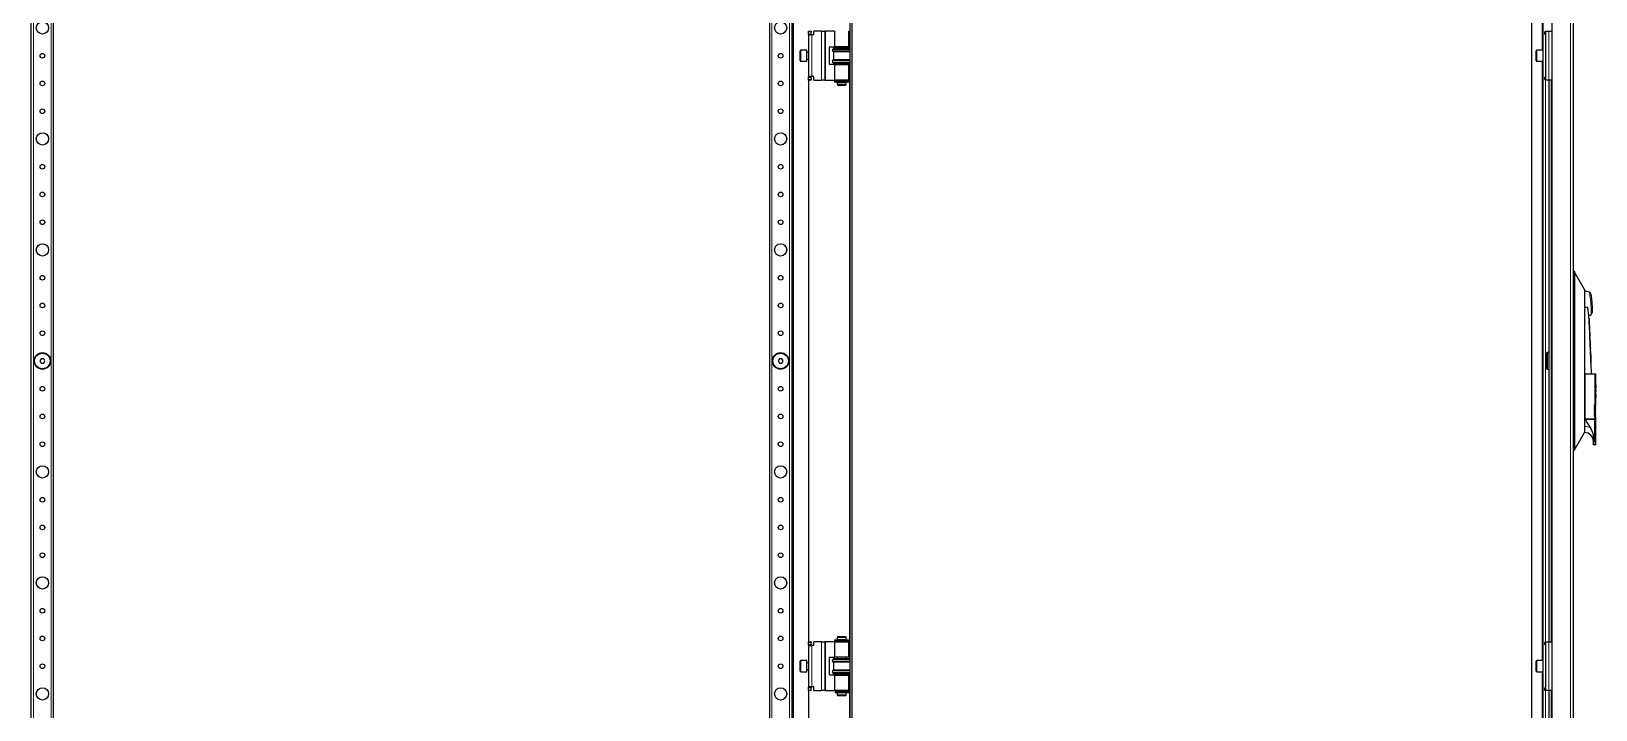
# Model space of a CAD drawing. Header units: millimetres. Extents: x -1685 to 3654, y -1920 to 1219.
# Drawn here: x -487 to 923, y -428 to 183 of the extents above; entities that cross this region are included whole.
import ezdxf

# ---------------------------------------------------------------- set-up
doc = ezdxf.new("R2010")
doc.units = ezdxf.units.MM

msp = doc.modelspace()

# ---------------------------------------------------------------- linework, layer by layer
at = {"color": 7, "linetype": 'Continuous', "lineweight": 25}
for p, q in [((250.91, -1091.67), (250.91, 863.33)), ((252.91, -1091.67), (252.91, 863.33)), ((883.4, -1091.67), (883.4, 863.33)), ((902.4, 860.73), (902.4, -1089.07)), ((199.91, -1060.17), (199.91, 831.83)), ((874.9, 825.53), (874.9, -1026.43)), ((-486.59, -1031.67), (-486.59, 803.33)), ((-466.59, -1031.67), (-466.59, 803.33)), ((178.41, 803.33), (178.41, -1031.67)), ((198.41, 803.33), (198.41, -1031.67)), ((864.9, 782.44), (864.9, -1010.78)), ((213.36, 182.33), (213.36, 182.83)), ((213.36, 182.83), (215.86, 182.83)), ((213.36, 180.33), (213.36, 182.33)), ((213.36, 179.83), (213.36, 180.33)), ((215.86, 179.83), (213.36, 179.83)), ((213.36, 179.83), (213.36, 179.53)), ((213.36, 179.53), (216.36, 179.53)), ((213.36, 179.53), (213.36, 142.13)), ((215.86, 182.83), (215.86, 182.33)), ((215.86, 180.33), (215.86, 182.33)), ((215.86, 180.33), (215.86, 179.83)), ((215.86, 179.53), (215.86, 179.83)), ((218.36, 179.53), (216.36, 179.53)), ((225.36, 182.83), (218.36, 182.83)), ((218.36, 179.53), (218.36, 182.83)), ((225.36, 182.83), (228.36, 182.83)), ((228.36, 182.83), (228.36, 138.83)), ((228.86, 182.83), (228.36, 182.83)), ((236.96, 182.83), (228.86, 182.83)), ((236.96, 182.83), (236.96, 168.83)), ((249.86, 168.83), (249.86, 182.83)), ((876.85, 180.33), (876.85, 182.33)), ((877.35, 182.83), (877.35, 138.83)), ((877.35, 182.83), (880.35, 182.83)), ((880.35, 182.83), (883.4, 182.83)), ((205.86, 160.83), (205.86, 165.23)), ((205.86, 156.43), (205.86, 160.83)), ((211.86, 165.83), (206.46, 165.83)), ((206.46, 155.83), (211.86, 155.83)), ((211.86, 160.83), (211.86, 165.83)), ((211.86, 155.83), (211.86, 160.83)), ((213.36, 163.83), (212.11, 163.83)), ((212.11, 157.83), (213.36, 157.83)), ((232.36, 153.33), (232.36, 168.33)), ((232.86, 168.83), (236.96, 168.83)), ((235.91, 167.23), (235.21, 166.55)), ((235.21, 165.12), (235.91, 164.43)), ((235.91, 157.23), (235.21, 156.55)), ((235.21, 155.12), (235.91, 154.43)), ((235.91, 167.83), (235.91, 167.23)), ((235.91, 167.83), (250.91, 167.83)), ((250.91, 167.23), (235.91, 167.23)), ((235.91, 164.43), (235.91, 157.23)), ((250.91, 164.43), (235.91, 164.43)), ((250.91, 157.23), (235.91, 157.23)), ((249.86, 168.83), (236.96, 168.83)), ((239.41, 168.83), (239.41, 167.83)), ((247.41, 167.83), (247.41, 168.83)), ((868.9, 159.79), (868.9, 165.23)), ((868.9, 156.43), (868.9, 159.79)), ((874.9, 165.83), (869.5, 165.83)), ((869.5, 155.83), (874.9, 155.83)), ((216.36, 142.13), (213.36, 142.13)), ((213.36, 142.13), (213.36, 141.83)), ((213.36, 141.33), (213.36, 141.83)), ((213.36, 141.83), (215.86, 141.83)), ((213.36, 139.33), (213.36, 141.33)), ((215.86, 141.83), (215.86, 142.13)), ((215.86, 141.83), (215.86, 141.33)), ((215.86, 139.33), (215.86, 141.33)), ((218.36, 142.13), (216.36, 142.13)), ((218.36, 138.83), (218.36, 142.13)), ((236.96, 152.83), (232.86, 152.83)), ((235.91, 154.43), (235.91, 153.83)), ((250.91, 154.43), (235.91, 154.43)), ((235.91, 153.83), (250.91, 153.83)), ((236.96, 152.83), (236.96, 138.83)), ((236.96, 152.83), (249.86, 152.83)), ((239.41, 153.83), (239.41, 152.83)), ((247.41, 152.83), (247.41, 153.83)), ((249.86, 138.83), (249.86, 152.83)), ((876.85, 139.33), (876.85, 141.33)), ((213.36, 138.83), (213.36, 139.33)), ((215.86, 138.83), (213.36, 138.83)), ((213.91, -367.17), (213.91, 138.83)), ((215.86, 139.33), (215.86, 138.83)), ((218.36, 138.83), (225.36, 138.83)), ((228.36, 138.83), (225.36, 138.83)), ((228.36, 138.83), (228.86, 138.83)), ((228.86, 138.83), (236.96, 138.83)), ((249.86, 138.83), (236.96, 138.83)), ((237.04, 138.03), (237.04, 137.13)), ((237.1, 138.03), (237.04, 138.03)), ((237.1, 137.13), (237.04, 137.13)), ((250.56, 138.03), (237.1, 138.03)), ((250.56, 137.13), (237.1, 137.13)), ((239.41, 138.83), (239.41, 138.08)), ((239.41, 138.08), (247.41, 138.08)), ((239.41, 137.08), (239.41, 135.08)), ((239.41, 137.08), (247.41, 137.08)), ((239.41, 135.08), (239.99, 134.08)), ((239.41, 135.08), (243.95, 135.08)), ((239.91, 138.08), (239.91, 138.03)), ((239.91, 137.13), (239.91, 137.08)), ((243.87, 134.08), (239.99, 134.08)), ((246.84, 134.08), (243.87, 134.08)), ((243.95, 135.08), (247.41, 135.08)), ((246.84, 134.08), (247.41, 135.08)), ((246.91, 138.03), (246.91, 138.08)), ((246.91, 137.08), (246.91, 137.13)), ((247.41, 138.08), (247.41, 138.83)), ((247.41, 135.08), (247.41, 137.08)), ((250.56, 137.13), (250.56, 138.03)), ((880.35, 138.83), (877.35, 138.83)), ((883.4, 138.83), (880.35, 138.83)), ((880.4, 138.83), (880.4, -367.17)), ((903.4, -33.67), (902.4, -33.67)), ((903.4, -39.17), (903.4, -189.17)), ((912.4, -49.67), (904.48, -35.58)), ((912.4, -49.67), (912.4, -55.14)), ((912.4, -55.14), (912.4, -62.67)), ((912.4, -62.67), (912.4, -165.67)), ((916.92, -82.34), (916.52, -73.15)), ((916.63, -76.37), (916.59, -75.99)), ((916.64, -76.37), (916.6, -75.99)), ((916.6, -75.99), (916.72, -79.15)), ((916.65, -76.66), (916.63, -76.37)), ((916.64, -76.37), (916.63, -76.37)), ((916.66, -76.66), (916.64, -76.37)), ((916.66, -76.66), (916.65, -76.66)), ((917, -84.43), (916.91, -82.34)), ((917.18, -88.34), (916.96, -84.54)), ((919.34, -70.73), (919.35, -70.54)), ((917.17, -87.94), (917.03, -84.84)), ((917.03, -86.24), (917.27, -90.23)), ((917.16, -87.94), (917.18, -88.34)), ((917.23, -89.6), (917.17, -88.34)), ((917.18, -88.34), (917.17, -88.34)), ((917.2, -90.23), (917.19, -90.23)), ((917.27, -90.23), (917.2, -90.23)), ((917.35, -92.45), (917.26, -90.23)), ((917.3, -92.45), (917.3, -92.44)), ((917.3, -92.45), (917.3, -92.45)), ((917.42, -93.71), (917.36, -92.45)), ((917.41, -93.72), (917.41, -93.71)), ((917.52, -96.17), (917.42, -94.03)), ((917.53, -96.17), (917.52, -96.17)), ((917.73, -100.72), (917.53, -96.14)), ((917.57, -98.19), (917.62, -99.16)), ((917.58, -98.19), (917.63, -99.16)), ((-477.74, -112.17), (-478.89, -114.17)), ((-475.43, -112.17), (-477.74, -112.17)), ((-474.28, -114.17), (-475.43, -112.17)), ((187.26, -112.17), (186.11, -114.17)), ((189.57, -112.17), (187.26, -112.17)), ((190.72, -114.17), (189.57, -112.17)), ((878.9, -106.67), (878.4, -107.17)), ((878.4, -121.17), (878.4, -107.17)), ((880.4, -106.67), (878.9, -106.67)), ((878.9, -106.67), (878.9, -121.67)), ((917.69, -100.72), (917.68, -100.72)), ((917.82, -103.09), (917.72, -100.72)), ((917.77, -103.09), (917.77, -103.09)), ((917.94, -105.55), (917.83, -103.08)), ((917.89, -104.79), (917.89, -104.79)), ((917.9, -104.79), (917.9, -104.79)), ((917.93, -105.32), (917.92, -105.17)), ((917.94, -105.72), (917.93, -105.44)), ((917.96, -107.02), (917.95, -107.02)), ((917.97, -107.02), (917.96, -107.02)), ((918, -107.81), (917.96, -107.02)), ((918.02, -107.49), (917.97, -106.24)), ((918.01, -107.81), (917.97, -107.02)), ((917.99, -107.81), (917.98, -107.81)), ((917.99, -107.81), (918.01, -107.81)), ((918, -106.99), (918.05, -108.09)), ((918.03, -107.8), (918.02, -107.49)), ((918.07, -108.7), (918.04, -107.9)), ((918.13, -109.93), (918.07, -108.7)), ((918.16, -110.74), (918.15, -110.46)), ((918.17, -110.99), (918.17, -110.85)), ((918.18, -111.46), (918.18, -111.46)), ((918.31, -114.05), (918.19, -111.38)), ((918.19, -111.46), (918.19, -111.46)), ((-478.89, -114.17), (-477.74, -116.17)), ((-477.74, -116.17), (-475.43, -116.17)), ((-475.43, -116.17), (-474.28, -114.17)), ((186.11, -114.17), (187.26, -116.17)), ((187.26, -116.17), (189.57, -116.17)), ((189.57, -116.17), (190.72, -114.17)), ((878.4, -121.17), (878.9, -121.67)), ((878.9, -121.67), (880.4, -121.67)), ((912.4, -125.67), (912.61, -125.67)), ((912.61, -125.67), (912.85, -125.67)), ((912.85, -125.67), (912.85, -166.17)), ((912.85, -125.67), (921.95, -125.67)), ((918.26, -114.06), (918.25, -114.06)), ((918.31, -115.52), (918.25, -114.07)), ((918.39, -116.17), (918.3, -114.05)), ((918.82, -125.67), (918.4, -116.17)), ((921.95, -125.67), (921.95, -153.67)), ((921.95, -125.67), (922.61, -125.67)), ((922.61, -130.67), (922.61, -125.67)), ((922.36, -130.67), (922.61, -130.67)), ((922.36, -130.67), (922.36, -140.43)), ((922.54, -140.43), (922.36, -140.43)), ((922.48, -132.62), (922.48, -138.48)), ((922.49, -132.62), (922.48, -132.62)), ((922.49, -138.48), (922.48, -138.48)), ((922.49, -132.62), (922.49, -138.48)), ((922.49, -132.62), (922.61, -132.62)), ((922.54, -138.48), (922.49, -138.48)), ((922.61, -133.6), (922.54, -133.6)), ((922.54, -133.6), (922.54, -138.48)), ((922.54, -140.43), (922.54, -143.36)), ((922.58, -135.55), (922.58, -138.48)), ((922.59, -135.55), (922.58, -135.55)), ((922.59, -138.48), (922.58, -138.48)), ((922.58, -140.43), (922.58, -141.41)), ((922.59, -140.43), (922.58, -140.43)), ((922.59, -135.55), (922.59, -138.48)), ((922.59, -135.55), (922.61, -135.55)), ((922.61, -138.48), (922.59, -138.48)), ((922.59, -140.43), (922.59, -141.41)), ((922.59, -140.43), (922.61, -140.43)), ((922.6, -132.62), (922.6, -130.67)), ((922.6, -135.55), (922.6, -133.6)), ((922.6, -140.43), (922.6, -138.48)), ((922.61, -133.6), (922.61, -132.62)), ((922.61, -138.48), (922.61, -135.55)), ((922.61, -141.41), (922.61, -140.43)), ((921.41, -153.77), (921.85, -153.77)), ((922.51, -153.77), (921.85, -153.77)), ((922.61, -155.07), (922.11, -153.77)), ((922.5, -144.23), (922.36, -144.23)), ((922.36, -144.23), (922.36, -147.2)), ((922.36, -147.2), (922.43, -147.2)), ((922.42, -144.73), (922.42, -145.53)), ((922.43, -144.73), (922.42, -144.73)), ((922.43, -145.53), (922.42, -145.53)), ((922.42, -146.02), (922.42, -147.2)), ((922.43, -146.02), (922.42, -146.02)), ((922.43, -144.73), (922.43, -145.53)), ((922.43, -144.73), (922.49, -144.73)), ((922.49, -145.53), (922.43, -145.53)), ((922.43, -146.02), (922.43, -147.2)), ((922.43, -146.02), (922.48, -146.02)), ((922.51, -147.2), (922.52, -147.2)), ((922.53, -145.76), (922.52, -145.76)), ((922.52, -147.2), (922.56, -147.2)), ((922.61, -143.36), (922.54, -143.36)), ((922.55, -146.41), (922.54, -146.41)), ((922.54, -146.77), (922.54, -146.78)), ((922.55, -146.77), (922.54, -146.77)), ((922.55, -146.78), (922.54, -146.78)), ((922.56, -145.07), (922.55, -145.07)), ((922.55, -146.77), (922.55, -146.78)), ((922.55, -147.11), (922.55, -147.2)), ((922.56, -147.11), (922.55, -147.11)), ((922.56, -147.11), (922.56, -147.2)), ((922.6, -144.23), (922.57, -147.2)), ((922.57, -147.2), (922.59, -147.2)), ((922.59, -141.41), (922.58, -141.41)), ((922.58, -147.2), (922.59, -146.59)), ((922.61, -141.41), (922.59, -141.41)), ((922.59, -146.1), (922.6, -144.83)), ((922.6, -146.1), (922.59, -146.1)), ((922.59, -147.2), (922.6, -146.59)), ((922.6, -146.59), (922.59, -146.59)), ((922.6, -143.36), (922.6, -141.41)), ((922.6, -144.86), (922.61, -144.23)), ((922.61, -144.23), (922.6, -144.23)), ((922.61, -144.83), (922.6, -144.83)), ((922.6, -146.1), (922.61, -144.83)), ((922.6, -146.59), (922.6, -145.77)), ((922.6, -146.1), (922.61, -146.1)), ((922.6, -146.59), (922.61, -146.59)), ((922.61, -144.23), (922.61, -143.36)), ((922.61, -144.83), (922.61, -146.1)), ((922.61, -153.67), (922.61, -146.59)), ((912.4, -165.67), (912.4, -166.67)), ((912.4, -166.17), (912.61, -166.17)), ((912.61, -166.67), (912.4, -166.67)), ((912.61, -166.17), (912.85, -166.17)), ((912.61, -166.67), (912.85, -166.67)), ((912.85, -166.17), (921.95, -166.17)), ((912.85, -166.67), (921.95, -166.67)), ((920.61, -166.67), (920.59, -166.17)), ((921.41, -155.17), (921.85, -155.17)), ((921.41, -156.57), (921.85, -156.57)), ((921.41, -157.97), (921.85, -157.97)), ((921.41, -159.37), (921.85, -159.37)), ((921.41, -160.77), (921.85, -160.77)), ((921.41, -162.17), (921.85, -162.17)), ((921.41, -163.57), (921.85, -163.57)), ((922.51, -155.17), (921.85, -155.17)), ((922.51, -156.57), (921.85, -156.57)), ((922.51, -157.97), (921.85, -157.97)), ((922.51, -159.37), (921.85, -159.37)), ((922.51, -160.77), (921.85, -160.77)), ((922.51, -162.17), (921.85, -162.17)), ((922.51, -163.57), (921.85, -163.57)), ((922.61, -155.07), (921.95, -155.07)), ((922.61, -156.47), (921.95, -156.47)), ((922.61, -157.87), (921.95, -157.87)), ((922.61, -159.27), (921.95, -159.27)), ((922.61, -160.67), (921.95, -160.67)), ((922.61, -162.07), (921.95, -162.07)), ((922.61, -163.47), (921.95, -163.47)), ((921.95, -164.87), (921.95, -166.17)), ((922.61, -164.87), (921.95, -164.87)), ((921.95, -166.17), (922.61, -166.17)), ((921.95, -186.67), (921.95, -166.67)), ((921.95, -166.67), (922.61, -166.67)), ((922.61, -156.47), (922.11, -155.17)), ((922.61, -157.87), (922.11, -156.57)), ((922.61, -159.27), (922.11, -157.97)), ((922.61, -160.67), (922.11, -159.37)), ((922.61, -162.07), (922.11, -160.77)), ((922.61, -163.47), (922.11, -162.17)), ((922.61, -164.87), (922.11, -163.57)), ((922.61, -166.17), (922.61, -164.87)), ((922.61, -189.67), (922.61, -166.67)), ((904.48, -192.75), (912.4, -178.67)), ((912.4, -173.2), (912.4, -178.67)), ((912.4, -178.67), (912.61, -178.67)), ((903.4, -194.67), (902.4, -194.67)), ((920.61, -186.67), (920.61, -183.58)), ((922.33, -189.67), (920.61, -189.67)), ((922.61, -189.67), (922.33, -189.67)), ((237.04, -365.47), (237.04, -366.37)), ((237.04, -365.47), (237.1, -365.47)), ((237.04, -366.37), (237.1, -366.37)), ((237.1, -365.47), (250.56, -365.47)), ((237.1, -366.37), (250.56, -366.37)), ((239.99, -362.42), (239.41, -363.42)), ((239.41, -363.42), (239.41, -365.42)), ((247.41, -363.42), (239.41, -363.42)), ((243.95, -365.42), (239.41, -365.42)), ((239.91, -365.42), (239.91, -365.47)), ((239.91, -366.37), (239.91, -366.42)), ((239.99, -362.42), (246.84, -362.42)), ((247.41, -365.42), (243.95, -365.42)), ((247.41, -363.42), (246.84, -362.42)), ((246.91, -365.47), (246.91, -365.42)), ((246.91, -366.42), (246.91, -366.37)), ((247.41, -365.42), (247.41, -363.42)), ((250.56, -366.37), (250.56, -365.47)), ((213.36, -367.67), (213.36, -367.17)), ((213.36, -367.17), (215.86, -367.17)), ((213.36, -369.67), (213.36, -367.67)), ((213.36, -370.17), (213.36, -369.67)), ((215.86, -370.17), (213.36, -370.17)), ((213.36, -370.17), (213.36, -370.47)), ((213.36, -370.47), (216.36, -370.47)), ((213.36, -370.47), (213.36, -407.87)), ((215.86, -367.17), (215.86, -367.67)), ((215.86, -369.67), (215.86, -367.67)), ((215.86, -369.67), (215.86, -370.17)), ((215.86, -370.47), (215.86, -370.17)), ((218.36, -370.47), (216.36, -370.47)), ((225.36, -367.17), (218.36, -367.17)), ((218.36, -370.47), (218.36, -367.17)), ((225.36, -367.17), (228.36, -367.17)), ((228.36, -367.17), (228.36, -411.17)), ((228.86, -367.17), (228.36, -367.17)), ((236.96, -367.17), (228.86, -367.17)), ((236.96, -367.17), (236.96, -381.17)), ((236.96, -367.17), (249.86, -367.17)), ((239.41, -366.42), (239.41, -367.17)), ((243.95, -366.42), (239.41, -366.42)), ((247.41, -366.42), (243.95, -366.42)), ((247.41, -367.17), (247.41, -366.42)), ((249.86, -381.17), (249.86, -367.17)), ((876.85, -369.67), (876.85, -367.67)), ((877.35, -367.17), (877.35, -411.17)), ((877.35, -367.17), (880.35, -367.17)), ((880.35, -367.17), (883.4, -367.17)), ((205.86, -393.57), (205.86, -384.77)), ((211.86, -384.17), (206.46, -384.17)), ((206.46, -394.17), (211.86, -394.17)), ((211.86, -394.17), (211.86, -384.17)), ((213.36, -386.17), (212.11, -386.17)), ((212.11, -392.17), (213.36, -392.17)), ((232.36, -396.67), (232.36, -381.67)), ((232.86, -381.17), (236.96, -381.17)), ((235.91, -382.77), (235.21, -383.45)), ((235.21, -384.88), (235.91, -385.57)), ((235.91, -392.77), (235.21, -393.45)), ((235.91, -382.17), (235.91, -382.77)), ((235.91, -382.17), (250.91, -382.17)), ((250.91, -382.77), (235.91, -382.77)), ((235.91, -385.57), (235.91, -392.77)), ((250.91, -385.57), (235.91, -385.57)), ((250.91, -392.77), (235.91, -392.77)), ((249.86, -381.17), (236.96, -381.17)), ((239.41, -381.17), (239.41, -382.17)), ((247.41, -382.17), (247.41, -381.17)), ((868.9, -390.21), (868.9, -384.77)), ((868.9, -393.57), (868.9, -390.21)), ((874.9, -384.17), (869.5, -384.17)), ((869.5, -394.17), (874.9, -394.17)), ((216.36, -407.87), (213.36, -407.87)), ((213.36, -407.87), (213.36, -408.17)), ((213.36, -408.17), (215.86, -408.17)), ((213.36, -408.67), (213.36, -408.17)), ((215.86, -408.17), (215.86, -407.87)), ((215.86, -408.17), (215.86, -408.67)), ((218.36, -407.87), (216.36, -407.87)), ((218.36, -411.17), (218.36, -407.87)), ((236.96, -397.17), (232.86, -397.17)), ((235.21, -394.88), (235.91, -395.57)), ((235.91, -395.57), (235.91, -396.17)), ((250.91, -395.57), (235.91, -395.57)), ((235.91, -396.17), (250.91, -396.17)), ((236.96, -397.17), (236.96, -411.17)), ((236.96, -397.17), (249.86, -397.17)), ((239.41, -396.17), (239.41, -397.17)), ((247.41, -397.17), (247.41, -396.17)), ((249.86, -411.17), (249.86, -397.17)), ((213.36, -410.67), (213.36, -408.67)), ((213.36, -411.17), (213.36, -410.67)), ((215.86, -411.17), (213.36, -411.17)), ((213.91, -942.17), (213.91, -411.17)), ((215.86, -410.67), (215.86, -408.67)), ((215.86, -410.67), (215.86, -411.17)), ((218.36, -411.17), (225.36, -411.17)), ((228.36, -411.17), (225.36, -411.17)), ((228.36, -411.17), (228.86, -411.17)), ((228.86, -411.17), (236.96, -411.17)), ((249.86, -411.17), (236.96, -411.17)), ((237.47, -411.97), (237.47, -412.87)), ((237.47, -411.97), (237.49, -411.97)), ((237.47, -412.87), (237.49, -412.87)), ((237.49, -411.97), (237.49, -412.87)), ((237.49, -411.97), (237.57, -411.97)), ((237.49, -412.87), (237.57, -412.87)), ((237.57, -411.97), (250.56, -411.97)), ((237.57, -412.87), (250.56, -412.87)), ((239.41, -411.17), (239.41, -411.92)), ((243.95, -411.92), (239.41, -411.92)), ((239.41, -412.92), (239.41, -414.92)), ((243.95, -412.92), (239.41, -412.92)), ((239.41, -414.92), (239.99, -415.92)), ((239.41, -414.92), (243.95, -414.92)), ((239.91, -411.92), (239.91, -411.97)), ((239.91, -412.87), (239.91, -412.92)), ((243.87, -415.92), (239.99, -415.92)), ((246.84, -415.92), (243.87, -415.92)), ((247.41, -411.92), (243.95, -411.92)), ((247.41, -412.92), (243.95, -412.92)), ((243.95, -414.92), (247.41, -414.92)), ((246.84, -415.92), (247.41, -414.92)), ((246.91, -411.97), (246.91, -411.92)), ((246.91, -412.92), (246.91, -412.87)), ((247.41, -411.92), (247.41, -411.17)), ((247.41, -414.92), (247.41, -412.92)), ((250.56, -412.87), (250.56, -411.97)), ((876.85, -410.67), (876.85, -408.67)), ((880.35, -411.17), (877.35, -411.17)), ((883.4, -411.17), (880.35, -411.17)), ((880.4, -411.17), (880.4, -942.17))]:
    msp.add_line(p, q, dxfattribs=at)
at = {"color": 8, "linetype": 'Continuous', "lineweight": 18}
for p, q in [((899.8, -1091.67), (899.8, 863.33)), ((-484.59, -1031.67), (-484.59, 803.33)), ((-468.59, -1031.67), (-468.59, 803.33)), ((180.41, 803.33), (180.41, -1031.67)), ((196.41, 803.33), (196.41, -1031.67)), ((874.3, 730.83), (874.3, 165.83)), ((250.31, 183.63), (250.31, 167.83)), ((215.86, 182.33), (213.36, 182.33)), ((213.36, 180.33), (215.86, 180.33)), ((216.36, 179.53), (216.36, 142.13)), ((225.36, 182.83), (225.36, 138.83)), ((228.86, 138.83), (228.86, 182.83)), ((880.35, 182.83), (880.35, 138.83)), ((206.46, 165.83), (206.46, 160.83)), ((206.46, 160.83), (206.46, 155.83)), ((212.11, 163.83), (212.11, 157.83)), ((250.91, 166.55), (235.21, 166.55)), ((250.91, 165.12), (235.21, 165.12)), ((250.91, 156.55), (235.21, 156.55)), ((250.91, 155.12), (235.21, 155.12)), ((869.5, 165.83), (869.5, 159.65)), ((869.5, 159.65), (869.5, 155.83)), ((874.3, 155.83), (874.3, -384.17)), ((215.86, 141.33), (213.36, 141.33)), ((250.31, 153.83), (250.31, 138.03)), ((213.36, 139.33), (215.86, 139.33)), ((237.1, 137.13), (237.1, 138.03)), ((250.31, 137.13), (250.31, -365.47)), ((877.5, 138.83), (877.5, -367.17)), ((882.4, 138.83), (882.4, -367.17)), ((903.4, -39.17), (902.4, -39.17)), ((917.58, -98.19), (917.57, -98.19)), ((917.63, -99.16), (917.62, -99.16)), ((912.61, -125.67), (912.61, -166.17)), ((921.95, -153.67), (922.61, -153.67)), ((912.61, -173.2), (912.4, -173.2)), ((912.61, -178.67), (912.61, -173.2)), ((903.4, -189.17), (902.4, -189.17)), ((920.61, -186.67), (921.95, -186.67)), ((237.1, -365.47), (237.1, -366.37)), ((250.31, -366.37), (250.31, -382.17)), ((215.86, -367.67), (213.36, -367.67)), ((213.36, -369.67), (215.86, -369.67)), ((216.36, -370.47), (216.36, -407.87)), ((225.36, -367.17), (225.36, -411.17)), ((228.86, -411.17), (228.86, -367.17)), ((880.35, -367.17), (880.35, -411.17)), ((206.46, -384.17), (206.46, -394.17)), ((212.11, -386.17), (212.11, -389.17)), ((212.11, -389.17), (212.11, -392.17)), ((250.91, -383.45), (235.21, -383.45)), ((250.91, -384.88), (235.21, -384.88)), ((250.91, -393.45), (235.21, -393.45)), ((869.5, -384.17), (869.5, -390.35)), ((869.5, -390.35), (869.5, -394.17)), ((874.3, -394.17), (874.3, -959.17)), ((250.91, -394.88), (235.21, -394.88)), ((250.31, -396.17), (250.31, -411.97)), ((215.86, -408.67), (213.36, -408.67)), ((213.36, -410.67), (215.86, -410.67)), ((237.57, -411.97), (237.57, -412.87)), ((250.31, -412.87), (250.31, -940.47)), ((877.5, -411.17), (877.5, -942.17)), ((882.4, -411.17), (882.4, -942.17))]:
    msp.add_line(p, q, dxfattribs=at)
at = {"color": 7, "linetype": 'Continuous', "lineweight": 25, "flags": 128}
for points in [[(916.96, -84.54), (917, -85.49), (917.03, -86.24)], [(917.2, -90.23), (917.26, -91.47), (917.3, -92.45)], [(917.58, -98.85), (917.69, -101.22), (917.77, -103.09)], [(917.62, -99.16), (917.65, -100.04), (917.68, -100.72)], [(917.63, -99.16), (917.66, -100.04), (917.69, -100.72)], [(917.97, -107.67), (918.16, -112.07), (918.31, -115.52)], [(918.25, -114.06), (918.1, -110.56), (917.98, -107.81)], [(918.26, -114.06), (918.11, -110.56), (917.99, -107.81)], [(922.51, -146.5), (922.52, -146.68), (922.52, -146.82)], [(922.54, -146.77), (922.54, -146.57), (922.54, -146.41)], [(922.55, -146.77), (922.55, -146.57), (922.55, -146.41)]]:
    msp.add_lwpolyline(points, dxfattribs=at)
at = {"color": 7, "linetype": 'Continuous', "lineweight": 25}
for centre, radius in [((-476.59, 185.83), 5.5), ((188.41, 185.83), 5.5), ((-476.59, 160.83), 2.1), ((188.41, 160.83), 2.1), ((-476.59, 135.83), 2.1), ((188.41, 135.83), 2.1), ((-476.59, 110.83), 2.1), ((188.41, 110.83), 2.1), ((-476.59, 85.83), 5.5), ((188.41, 85.83), 5.5), ((-476.59, 60.83), 2.1), ((188.41, 60.83), 2.1), ((-476.59, 35.83), 2.1), ((188.41, 35.83), 2.1), ((-476.59, 10.83), 2.1), ((188.41, 10.83), 2.1), ((-476.59, -14.17), 5.5), ((188.41, -14.17), 5.5), ((-476.59, -39.17), 2.1), ((188.41, -39.17), 2.1), ((-476.59, -64.17), 2.1), ((188.41, -64.17), 2.1), ((-476.59, -89.17), 2.1), ((188.41, -89.17), 2.1), ((-476.59, -114.17), 7.5), ((-476.59, -114.17), 7), ((188.41, -114.17), 7.5), ((188.41, -114.17), 7), ((-476.59, -139.17), 2.1), ((188.41, -139.17), 2.1), ((-476.59, -164.17), 2.1), ((188.41, -164.17), 2.1), ((-476.59, -189.17), 2.1), ((188.41, -189.17), 2.1), ((-476.59, -214.17), 5.5), ((188.41, -214.17), 5.5), ((-476.59, -239.17), 2.1), ((188.41, -239.17), 2.1), ((-476.59, -264.17), 2.1), ((188.41, -264.17), 2.1), ((-476.59, -289.17), 2.1), ((188.41, -289.17), 2.1), ((-476.59, -314.17), 5.5), ((188.41, -314.17), 5.5), ((-476.59, -339.17), 2.1), ((188.41, -339.17), 2.1), ((-476.59, -364.17), 2.1), ((188.41, -364.17), 2.1), ((-476.59, -389.17), 2.1), ((188.41, -389.17), 2.1), ((-476.59, -414.17), 5.5), ((188.41, -414.17), 5.5)]:
    msp.add_circle(centre, radius, dxfattribs=at)
for centre, radius, start, end in [((877.35, 182.33), 0.5, 90, 180), ((877.35, 180.33), 0.5, 180, 270), ((206.46, 165.23), 0.6, 90, 180), ((206.46, 156.43), 0.6, 180, 270), ((212.11, 164.08), 0.25, 180, 270), ((212.11, 157.58), 0.25, 90, 180), ((232.86, 168.33), 0.5, 90, 180), ((235.91, 165.83), 1, 134.427, 225.573), ((235.91, 155.83), 1, 134.427, 225.573), ((869.5, 165.23), 0.6, 90, 180), ((869.5, 156.43), 0.6, 180, 270), ((232.86, 153.33), 0.5, 180, 270), ((877.35, 141.33), 0.5, 90, 180), ((877.35, 139.33), 0.5, 180, 270), ((912.4, -62.67), 11.4, 66.37549, 90), ((912.4, -62.67), 11.4, 291.36213, 301.71629), ((922.51, -153.67), 0.1, 270, 0), ((922.51, -155.07), 0.1, 270, 0), ((922.51, -156.47), 0.1, 270, 0), ((922.51, -157.87), 0.1, 270, 0), ((922.51, -159.27), 0.1, 270, 0), ((922.51, -160.67), 0.1, 270, 0), ((922.51, -162.07), 0.1, 270, 0), ((922.51, -163.47), 0.1, 270, 0), ((912.61, -186.67), 8, 0, 90), ((877.35, -367.67), 0.5, 90, 180), ((877.35, -369.67), 0.5, 180, 270), ((206.46, -384.77), 0.6, 90, 180), ((206.46, -393.57), 0.6, 180, 270), ((212.11, -385.92), 0.25, 180, 270), ((212.11, -392.42), 0.25, 90, 180), ((232.86, -381.67), 0.5, 90, 180), ((235.91, -384.17), 1, 134.427, 225.573), ((235.91, -394.17), 1, 134.427, 225.573), ((869.5, -384.77), 0.6, 90, 180), ((869.5, -393.57), 0.6, 180, 270), ((232.86, -396.67), 0.5, 180, 270), ((877.35, -408.67), 0.5, 90, 180), ((877.35, -410.67), 0.5, 180, 270)]:
    msp.add_arc(centre, radius, start, end, dxfattribs=at)
at = {"color": 8, "linetype": 'Continuous', "lineweight": 18}
msp.add_arc((912.76, -185.26), 12.07, 66.28954, 90.71323, dxfattribs=at)
at = {"color": 7, "linetype": 'Continuous', "lineweight": 25}
for points, knots in [([(903.4, -33.67), (903.4, -33.73), (903.4, -33.85), (903.4, -34.8), (903.4, -36.19), (903.4, -37.74), (903.4, -38.76), (903.4, -39.17)], [0, 0, 0, 0, 0.2146939, 0.4293877, 0.6440816, 0.8587754, 1, 1, 1, 1]), ([(904.48, -35.59), (904.29, -35.28), (903.93, -34.7), (903.57, -34), (903.41, -33.67)], [0, 0, 0, 0, 0.5253232, 1, 1, 1, 1]), ([(918.03, -53.43), (918, -53.37), (917.94, -53.19), (917.77, -52.88), (917.46, -52.51), (917.14, -52.34), (916.98, -52.25)], [0, 0, 0, 0, 0.1241525, 0.3416426, 0.6499736, 1, 1, 1, 1]), ([(918.11, -53.77), (918.1, -53.74), (918.08, -53.65), (918.18, -54.16), (918.38, -55.35), (918.71, -57.58), (919.03, -60.33), (919.26, -63.28), (919.38, -66.06), (919.39, -68.38), (919.36, -70.01), (919.34, -70.67), (919.34, -70.72), (919.34, -70.73)], [0, 0, 0, 0, 0.0304029, 0.0987685, 0.2060227, 0.3169243, 0.4297958, 0.5422701, 0.6521441, 0.7582201, 0.8609093, 0.9621672, 1, 1, 1, 1]), ([(916.5, -73.15), (916.5, -73.16), (916.51, -73.18), (916.25, -71.82), (915.93, -69.63), (915.64, -67.56), (915.58, -66.33), (915.34, -65.96), (915.27, -65.91), (915.2, -65.88), (915.08, -65.9), (914.63, -65.97), (913.71, -66), (912.89, -65.79), (912.42, -65.67)], [0, 0, 0, 0, 0.1420884, 0.3674634, 0.5915606, 0.7394261, 0.8133096, 0.8201913, 0.8256124, 0.8293026, 0.8330422, 0.8487573, 0.9118768, 1, 1, 1, 1]), ([(916.74, -79.09), (916.73, -78.65), (916.69, -77.78), (916.67, -77.03), (916.66, -76.66)], [0, 0, 0, 0, 0.50096338, 1, 1, 1, 1]), ([(916.72, -79.15), (916.74, -79.74), (916.8, -80.92), (916.89, -82.63), (916.97, -83.94), (917.01, -84.59), (917.03, -84.82), (917.03, -84.85), (917.03, -84.86)], [0, 0, 0, 0, 0.25028229, 0.49939327, 0.74879065, 0.8746994, 0.93728619, 1, 1, 1, 1]), ([(916.92, -82.35), (916.92, -82.33), (916.92, -82.3), (916.9, -82.04), (916.88, -81.69), (916.85, -81.1), (916.8, -80.22), (916.76, -79.47), (916.74, -79.09)], [0, 0, 0, 0, 0.1244159, 0.2483566, 0.3739824, 0.5001693, 0.7493996, 1, 1, 1, 1]), ([(918.39, -72.34), (918.48, -72.29), (918.7, -72.17), (918.95, -71.87), (919.15, -71.53), (919.26, -71.25), (919.29, -71.09), (919.31, -71.03)], [0, 0, 0, 0, 0.1747014, 0.4583415, 0.6963811, 0.8885007, 1, 1, 1, 1]), ([(917.42, -93.74), (917.42, -93.7), (917.42, -93.62), (917.42, -93.95), (917.43, -94.55), (917.44, -95.06), (917.45, -95.32)], [0, 0, 0, 0, 0.248736, 0.498686, 0.7481067, 1, 1, 1, 1]), ([(917.45, -95.32), (917.46, -95.59), (917.47, -96.14), (917.52, -97.34), (917.56, -98.25), (917.58, -98.85)], [0, 0, 0, 0, 0.249362, 0.4996719, 1, 1, 1, 1]), ([(917.52, -96.17), (917.52, -96.18), (917.52, -96.19), (917.52, -96.37), (917.52, -96.62), (917.53, -96.97), (917.55, -97.5), (917.56, -97.91), (917.57, -98.19)], [0, 0, 0, 0, 0.2494324, 0.37514, 0.4993561, 0.6234585, 0.749245, 1, 1, 1, 1]), ([(917.53, -96.17), (917.53, -96.18), (917.53, -96.19), (917.53, -96.37), (917.53, -96.62), (917.54, -96.97), (917.56, -97.5), (917.57, -97.91), (917.58, -98.19)], [0, 0, 0, 0, 0.2494324, 0.37514, 0.4993561, 0.6234585, 0.749245, 1, 1, 1, 1]), ([(917.92, -105.17), (917.92, -105.23), (917.93, -105.36), (917.94, -105.77), (917.96, -106.4), (917.99, -107.23), (918.02, -107.8), (918.03, -108.09)], [0, 0, 0, 0, 0.1246003, 0.2489765, 0.5004054, 0.7493329, 1, 1, 1, 1]), ([(918.04, -108.09), (918.02, -107.57), (917.98, -106.79), (917.95, -105.83), (917.93, -105.49), (917.93, -105.32)], [0, 0, 0, 0, 0.4989654, 0.749922, 1, 1, 1, 1]), ([(918.05, -108.09), (918.03, -107.67), (918, -107.03), (917.97, -106.24), (917.95, -105.89), (917.94, -105.72)], [0, 0, 0, 0, 0.5014603, 0.750257, 1, 1, 1, 1]), ([(917.96, -107.02), (917.96, -107.03), (917.96, -107.05), (917.95, -107.2), (917.96, -107.38), (917.96, -107.54), (917.97, -107.63), (917.97, -107.67)], [0, 0, 0, 0, 0.2494454, 0.4989987, 0.7485105, 0.8738593, 1, 1, 1, 1]), ([(918.03, -108.09), (918.04, -108.37), (918.07, -108.93), (918.11, -109.75), (918.14, -110.37), (918.16, -110.79), (918.17, -110.92), (918.17, -110.99)], [0, 0, 0, 0, 0.2487307, 0.4973773, 0.750528, 0.8752331, 1, 1, 1, 1]), ([(918.17, -110.85), (918.16, -110.68), (918.14, -110.33), (918.1, -109.38), (918.06, -108.61), (918.04, -108.09)], [0, 0, 0, 0, 0.2495753, 0.5008418, 1, 1, 1, 1]), ([(918.05, -108.09), (918.06, -108.47), (918.09, -108.94), (918.1, -109.37), (918.11, -109.45)], [0, 0, 0, 0, 0.8027863, 1, 1, 1, 1]), ([(918.15, -110.46), (918.14, -110.29), (918.13, -109.94), (918.09, -109.14), (918.07, -108.51), (918.05, -108.09)], [0, 0, 0, 0, 0.2508953, 0.500775, 1, 1, 1, 1]), ([(918.17, -111.03), (918.18, -111.09), (918.19, -111.28), (918.19, -111.38), (918.19, -111.46)], [0, 0, 0, 0, 0.3349706, 1, 1, 1, 1]), ([(918.31, -115.52), (918.31, -115.56), (918.32, -115.65), (918.33, -115.81), (918.34, -115.99), (918.35, -116.14), (918.36, -116.16), (918.36, -116.17)], [0, 0, 0, 0, 0.1253881, 0.2505914, 0.5001924, 0.7498055, 1, 1, 1, 1]), ([(921.95, -155.07), (921.86, -154.85), (921.73, -154.53), (921.55, -154.09), (921.46, -153.88), (921.41, -153.77)], [0, 0, 0, 0, 0.49999327, 0.74999583, 1, 1, 1, 1]), ([(921.85, -153.77), (921.86, -153.77), (921.89, -153.76), (921.92, -153.74), (921.95, -153.71), (921.95, -153.69), (921.95, -153.67), (921.95, -153.67)], [0, 0, 0, 0, 0.2956914, 0.5686867, 0.7598531, 0.9519121, 1, 1, 1, 1]), ([(922.48, -146.02), (922.49, -146.02), (922.5, -146.03), (922.51, -146.09), (922.51, -146.15), (922.51, -146.26), (922.51, -146.38), (922.51, -146.47), (922.51, -146.5)], [0, 0, 0, 0, 0.3623072, 0.4997618, 0.6038945, 0.7077513, 0.8881589, 1, 1, 1, 1]), ([(922.55, -145.07), (922.55, -144.99), (922.55, -144.84), (922.54, -144.62), (922.54, -144.46), (922.52, -144.25), (922.5, -144.24), (922.49, -144.23)], [0, 0, 0, 0, 0.125885, 0.2500023, 0.3752557, 0.5012371, 1, 1, 1, 1]), ([(922.49, -144.73), (922.5, -144.73), (922.51, -144.74), (922.52, -144.84), (922.52, -144.93), (922.52, -145.03), (922.52, -145.1), (922.52, -145.13)], [0, 0, 0, 0, 0.4647786, 0.6394977, 0.7667833, 0.8944855, 1, 1, 1, 1]), ([(922.52, -145.13), (922.52, -145.17), (922.52, -145.25), (922.52, -145.35), (922.51, -145.43), (922.51, -145.52), (922.5, -145.52), (922.49, -145.53)], [0, 0, 0, 0, 0.1448477, 0.2595538, 0.3741459, 0.5488424, 1, 1, 1, 1]), ([(922.56, -145.07), (922.56, -144.97), (922.56, -144.81), (922.55, -144.6), (922.55, -144.43), (922.53, -144.25), (922.51, -144.24), (922.5, -144.23)], [0, 0, 0, 0, 0.14914118, 0.26413398, 0.37885165, 0.56023249, 1, 1, 1, 1]), ([(922.52, -145.76), (922.53, -145.74), (922.53, -145.69), (922.54, -145.57), (922.54, -145.44), (922.55, -145.28), (922.55, -145.15), (922.55, -145.07)], [0, 0, 0, 0, 0.2497832, 0.499064, 0.6242352, 0.7496528, 1, 1, 1, 1]), ([(922.54, -146.41), (922.54, -146.33), (922.54, -146.22), (922.54, -146.07), (922.54, -145.97), (922.54, -145.89), (922.53, -145.81), (922.53, -145.78), (922.52, -145.76)], [0, 0, 0, 0, 0.2503671, 0.3757454, 0.500635, 0.6256328, 0.7501265, 1, 1, 1, 1]), ([(922.52, -146.82), (922.52, -146.85), (922.52, -146.92), (922.52, -147.05), (922.52, -147.14), (922.52, -147.19), (922.52, -147.2)], [0, 0, 0, 0, 0.2561394, 0.5126978, 0.9190221, 1, 1, 1, 1]), ([(922.53, -145.76), (922.54, -145.73), (922.54, -145.68), (922.55, -145.51), (922.56, -145.32), (922.56, -145.16), (922.56, -145.08), (922.56, -145.07)], [0, 0, 0, 0, 0.3314728, 0.5464809, 0.7625261, 0.960277, 1, 1, 1, 1]), ([(922.55, -146.41), (922.55, -146.3), (922.55, -146.15), (922.55, -145.95), (922.54, -145.83), (922.54, -145.79), (922.53, -145.76)], [0, 0, 0, 0, 0.3364219, 0.5234602, 0.710673, 1, 1, 1, 1]), ([(922.55, -147.11), (922.55, -147.1), (922.55, -147.09), (922.55, -147.05), (922.54, -146.94), (922.54, -146.84), (922.54, -146.78)], [0, 0, 0, 0, 0.1253633, 0.25003164, 0.49967516, 1, 1, 1, 1]), ([(922.56, -147.11), (922.56, -147.1), (922.56, -147.07), (922.56, -146.99), (922.55, -146.89), (922.55, -146.81), (922.55, -146.78)], [0, 0, 0, 0, 0.2026304, 0.4204058, 0.7280078, 1, 1, 1, 1]), ([(912.4, -166.67), (912.4, -167.8), (912.4, -170.14), (912.4, -172.16), (912.4, -173.2)], [0, 0, 0, 0, 0.4843885, 1, 1, 1, 1]), ([(912.85, -166.67), (913.67, -167.91), (915.32, -170.4), (916.85, -172.94), (917.61, -174.22)], [0, 0, 0, 0, 0.499713, 1, 1, 1, 1]), ([(921.95, -156.47), (921.86, -156.25), (921.73, -155.93), (921.55, -155.49), (921.46, -155.28), (921.41, -155.17)], [0, 0, 0, 0, 0.4999933, 0.7499958, 1, 1, 1, 1]), ([(921.95, -157.87), (921.86, -157.65), (921.73, -157.33), (921.55, -156.89), (921.46, -156.68), (921.41, -156.57)], [0, 0, 0, 0, 0.4999933, 0.7499958, 1, 1, 1, 1]), ([(921.95, -159.27), (921.86, -159.05), (921.73, -158.73), (921.55, -158.29), (921.46, -158.08), (921.41, -157.97)], [0, 0, 0, 0, 0.4999933, 0.7499958, 1, 1, 1, 1]), ([(921.95, -160.67), (921.86, -160.45), (921.73, -160.13), (921.55, -159.69), (921.46, -159.48), (921.41, -159.37)], [0, 0, 0, 0, 0.4999933, 0.7499958, 1, 1, 1, 1]), ([(921.95, -162.07), (921.86, -161.85), (921.73, -161.53), (921.55, -161.09), (921.46, -160.88), (921.41, -160.77)], [0, 0, 0, 0, 0.4999933, 0.7499958, 1, 1, 1, 1]), ([(921.95, -163.47), (921.86, -163.25), (921.73, -162.93), (921.55, -162.49), (921.46, -162.28), (921.41, -162.17)], [0, 0, 0, 0, 0.4999933, 0.7499958, 1, 1, 1, 1]), ([(921.95, -164.87), (921.86, -164.65), (921.73, -164.33), (921.55, -163.89), (921.46, -163.68), (921.41, -163.57)], [0, 0, 0, 0, 0.4999933, 0.7499958, 1, 1, 1, 1]), ([(921.85, -155.17), (921.86, -155.17), (921.89, -155.16), (921.92, -155.14), (921.95, -155.11), (921.95, -155.09), (921.95, -155.07), (921.95, -155.07)], [0, 0, 0, 0, 0.2956914, 0.5686867, 0.7598531, 0.9519121, 1, 1, 1, 1]), ([(921.85, -156.57), (921.86, -156.57), (921.89, -156.56), (921.92, -156.54), (921.95, -156.51), (921.95, -156.49), (921.95, -156.47), (921.95, -156.47)], [0, 0, 0, 0, 0.2956914, 0.5686867, 0.7598531, 0.9519121, 1, 1, 1, 1]), ([(921.85, -157.97), (921.86, -157.97), (921.89, -157.96), (921.92, -157.94), (921.95, -157.91), (921.95, -157.89), (921.95, -157.87), (921.95, -157.87)], [0, 0, 0, 0, 0.2956914, 0.5686867, 0.7598531, 0.9519121, 1, 1, 1, 1]), ([(921.85, -159.37), (921.86, -159.37), (921.89, -159.36), (921.92, -159.34), (921.95, -159.31), (921.95, -159.29), (921.95, -159.27), (921.95, -159.27)], [0, 0, 0, 0, 0.2956914, 0.5686867, 0.7598531, 0.9519121, 1, 1, 1, 1]), ([(921.85, -160.77), (921.86, -160.77), (921.89, -160.76), (921.92, -160.74), (921.95, -160.71), (921.95, -160.69), (921.95, -160.67), (921.95, -160.67)], [0, 0, 0, 0, 0.2956914, 0.5686867, 0.7598531, 0.9519121, 1, 1, 1, 1]), ([(921.85, -162.17), (921.86, -162.17), (921.89, -162.16), (921.92, -162.14), (921.95, -162.11), (921.95, -162.09), (921.95, -162.07), (921.95, -162.07)], [0, 0, 0, 0, 0.2956914, 0.5686867, 0.7598531, 0.9519121, 1, 1, 1, 1]), ([(921.85, -163.57), (921.86, -163.57), (921.89, -163.56), (921.92, -163.54), (921.95, -163.51), (921.95, -163.49), (921.95, -163.47), (921.95, -163.47)], [0, 0, 0, 0, 0.2956914, 0.5686867, 0.7598531, 0.9519121, 1, 1, 1, 1]), ([(917.61, -174.22), (918.22, -175.39), (919.46, -177.76), (920.47, -180.96), (920.57, -182.96), (920.61, -183.58)], [0, 0, 0, 0, 0.4010146, 0.8123709, 1, 1, 1, 1]), ([(903.4, -189.17), (903.4, -189.79), (903.4, -191.02), (903.4, -192.67), (903.4, -193.92), (903.4, -194.57), (903.4, -194.64), (903.4, -194.67)], [0, 0, 0, 0, 0.2146898, 0.4293796, 0.6440728, 0.8587666, 1, 1, 1, 1]), ([(903.41, -194.67), (903.57, -194.34), (903.93, -193.64), (904.29, -193.06), (904.48, -192.76)], [0, 0, 0, 0, 0.4745904, 1, 1, 1, 1]), ([(920.61, -189.67), (920.61, -189.63), (920.61, -189.55), (920.61, -188.95), (920.61, -188.08), (920.61, -187.26), (920.61, -186.79), (920.61, -186.67)], [0, 0, 0, 0, 0.2441944, 0.4889806, 0.7166564, 0.9231563, 1, 1, 1, 1]), ([(921.95, -186.67), (921.96, -186.97), (921.96, -187.56), (922.02, -188.35), (922.11, -189.02), (922.21, -189.51), (922.29, -189.66), (922.33, -189.67), (922.33, -189.67)], [0, 0, 0, 0, 0.1698955, 0.3393802, 0.5190387, 0.7268484, 0.9704723, 1, 1, 1, 1])]:
    msp.add_open_spline(points, degree=3, knots=knots, dxfattribs=at)
at = {"color": 8, "linetype": 'Continuous', "lineweight": 18}
for points, knots in [([(918.39, -72.37), (918.39, -72.35), (918.4, -72.29), (918.42, -71.52), (918.46, -69.6), (918.44, -66.85), (918.3, -63.56), (918.03, -60.06), (917.65, -56.8), (917.26, -54.16), (917.01, -52.76), (916.91, -52.17), (916.93, -52.28), (916.93, -52.31)], [0, 0, 0, 0, 0.03828743, 0.14055019, 0.24357038, 0.34912517, 0.45777054, 0.56876647, 0.68052227, 0.79115076, 0.89904939, 0.96815987, 1, 1, 1, 1]), ([(912.61, -173.2), (912.61, -173.2), (912.61, -173.11), (912.61, -172.52), (912.61, -171.37), (912.61, -169.67), (912.61, -168.08), (912.61, -167.07), (912.61, -166.67)], [0, 0, 0, 0, 0.0000085, 0.0461342, 0.3061289, 0.5665281, 0.8267007, 1, 1, 1, 1])]:
    msp.add_open_spline(points, degree=3, knots=knots, dxfattribs=at)

doc.saveas('drawing.dxf')
